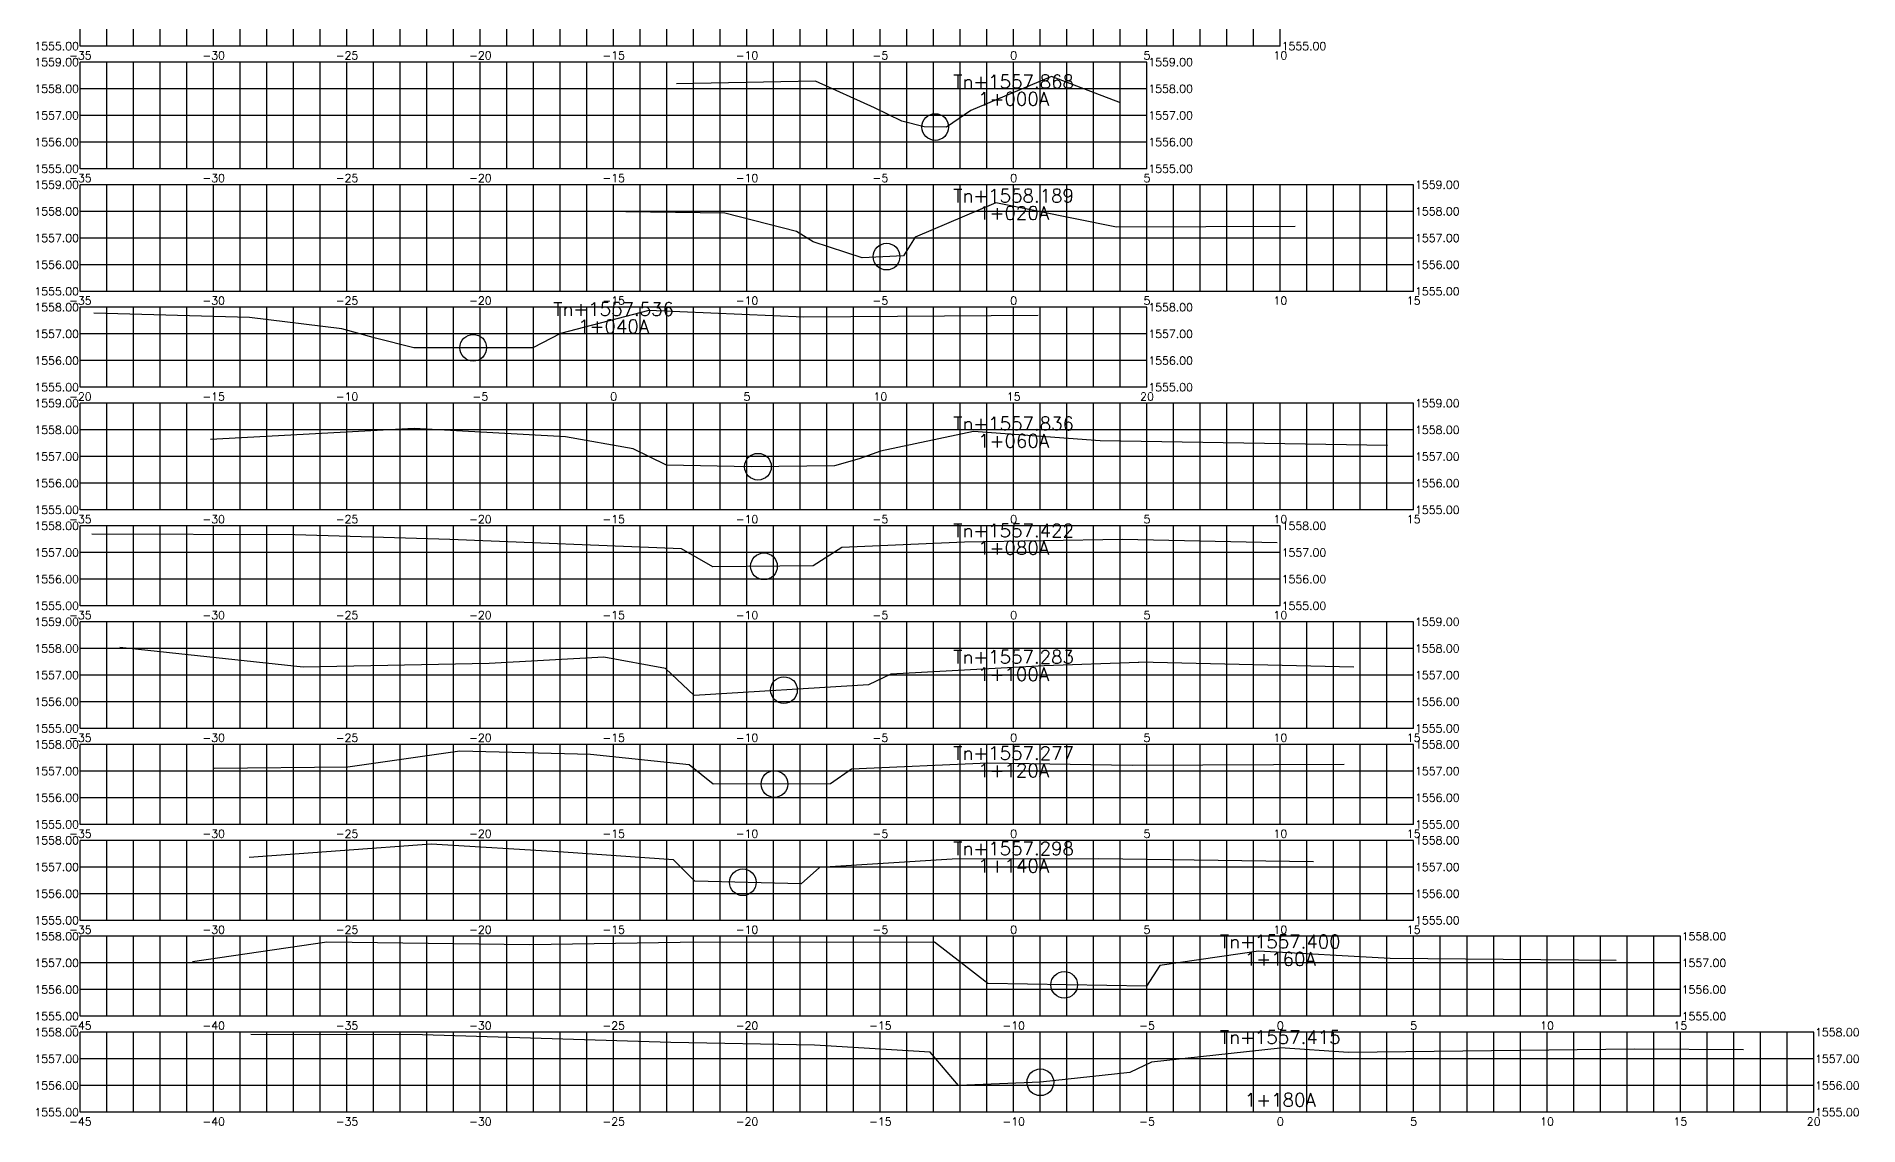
# Model space of a CAD drawing. Header units: millimetres. Extents: x 785301 to 786252, y 2209397 to 2211121.
# Drawn here: x 785750.7 to 785819.1, y 2211017.1 to 2211058 of the extents above; entities that cross this region are included whole.
import ezdxf
from ezdxf.enums import TextEntityAlignment as Align

# ---------------------------------------------------------------- set-up
doc = ezdxf.new("R2010")
doc.units = ezdxf.units.MM
doc.layers.add('RETICULA', color=2, linetype='Continuous')
doc.layers.add('TN', color=3, linetype='Continuous')
doc.styles.add('ROMANS', font='ROMANS.shx', dxfattribs={"width": 0.75})

# ---------------------------------------------------------------- blocks, each defined once
blk = doc.blocks.new('0-980A')
at = {"layer": 'RETICULA', "color": 2}
for p, q in [((10, 1559), (-35, 1559)), ((-35, 1555), (-35, 1559)), ((-34, 1555), (-34, 1559)), ((-33, 1555), (-33, 1559)), ((-32, 1555), (-32, 1559)), ((-31, 1555), (-31, 1559)), ((-30, 1555), (-30, 1559)), ((-30, 1555), (-30, 1559)), ((-29, 1555), (-29, 1559)), ((-28, 1555), (-28, 1559)), ((-27, 1555), (-27, 1559)), ((-26, 1555), (-26, 1559)), ((-25, 1555), (-25, 1559)), ((-25, 1555), (-25, 1559)), ((-24, 1555), (-24, 1559)), ((-23, 1555), (-23, 1559)), ((-22, 1555), (-22, 1559)), ((-21, 1555), (-21, 1559)), ((-20, 1555), (-20, 1559)), ((-20, 1555), (-20, 1559)), ((-19, 1555), (-19, 1559)), ((-18, 1555), (-18, 1559)), ((-17, 1555), (-17, 1559)), ((-16, 1555), (-16, 1559)), ((-15, 1555), (-15, 1559)), ((-15, 1555), (-15, 1559)), ((-14, 1555), (-14, 1559)), ((-13, 1555), (-13, 1559)), ((-12, 1555), (-12, 1559)), ((-11, 1555), (-11, 1559)), ((-10, 1555), (-10, 1559)), ((-10, 1555), (-10, 1559)), ((-9, 1555), (-9, 1559)), ((-8, 1555), (-8, 1559)), ((-7, 1555), (-7, 1559)), ((-6, 1555), (-6, 1559)), ((-5, 1555), (-5, 1559)), ((-5, 1555), (-5, 1559)), ((-4, 1555), (-4, 1559)), ((-3, 1555), (-3, 1559)), ((-2, 1555), (-2, 1559)), ((-1, 1555), (-1, 1559)), ((0, 1555), (0, 1559)), ((0, 1555), (0, 1559)), ((1, 1555), (1, 1559)), ((2, 1555), (2, 1559)), ((3, 1555), (3, 1559)), ((4, 1555), (4, 1559)), ((5, 1555), (5, 1559)), ((5, 1555), (5, 1559)), ((6, 1555), (6, 1559)), ((7, 1555), (7, 1559)), ((8, 1555), (8, 1559)), ((9, 1555), (9, 1559)), ((10, 1555), (10, 1559)), ((10, 1558), (-35, 1558)), ((10, 1557), (-35, 1557)), ((10, 1556), (-35, 1556)), ((10, 1555), (-35, 1555))]:
    blk.add_line(p, q, dxfattribs=at)
at = {"layer": 'TN', "color": 4}
blk.add_lwpolyline([(5.398, 1557.598), (0.605, 1558.462), (-0.707, 1558.442), (-2.732, 1557.17), (-3.361, 1556.769), (-4.789, 1556.696), (-5.755, 1556.85), (-5.941, 1558.165), (-6.509, 1558.218), (-12.509, 1558.238)], dxfattribs=at)
at = {"layer": 'TN'}
blk.add_circle((-4.789, 1556.696), 0.5, dxfattribs=at)
at = {"layer": 'RETICULA', "color": 6, "style": 'ROMANS'}
for s, p in [('1559.00', (-35.05, 1559)), ('1558.00', (-35.05, 1558)), ('1557.00', (-35.05, 1557)), ('1556.00', (-35.05, 1556)), ('1555.00', (-35.05, 1555))]:
    blk.add_text(s, height=0.3, dxfattribs=at).set_placement(p, align=Align.MIDDLE_RIGHT)
for s, p in [('1559.00', (10.05, 1559)), ('1558.00', (10.05, 1558)), ('1557.00', (10.05, 1557)), ('1556.00', (10.05, 1556)), ('1555.00', (10.05, 1555))]:
    blk.add_text(s, height=0.3, dxfattribs=at).set_placement(p, align=Align.MIDDLE_LEFT)
for s, p in [('-35', (-35, 1554.8)), ('-30', (-30, 1554.8)), ('-25', (-25, 1554.8)), ('-20', (-20, 1554.8)), ('-15', (-15, 1554.8)), ('-10', (-10, 1554.8)), ('-5', (-5, 1554.8)), ('0', (0, 1554.8)), ('5', (5, 1554.8)), ('10', (10, 1554.8))]:
    blk.add_text(s, height=0.3, dxfattribs=at).set_placement(p, align=Align.TOP_CENTER)
at = {"layer": 'TN', "color": 7, "style": 'ROMANS'}
blk.add_text('Tn+1558.453', height=0.5, dxfattribs=at).set_placement((0, 1558.453), align=Align.BOTTOM_CENTER)
blk.add_text('0+980A', height=0.5, dxfattribs=at).set_placement((0, 1558.453), align=Align.TOP_CENTER)
blk = doc.blocks.new('1-000A')
at = {"layer": 'RETICULA', "color": 2}
for p, q in [((5, 1559), (-35, 1559)), ((-35, 1555), (-35, 1559)), ((-34, 1555), (-34, 1559)), ((-33, 1555), (-33, 1559)), ((-32, 1555), (-32, 1559)), ((-31, 1555), (-31, 1559)), ((-30, 1555), (-30, 1559)), ((-30, 1555), (-30, 1559)), ((-29, 1555), (-29, 1559)), ((-28, 1555), (-28, 1559)), ((-27, 1555), (-27, 1559)), ((-26, 1555), (-26, 1559)), ((-25, 1555), (-25, 1559)), ((-25, 1555), (-25, 1559)), ((-24, 1555), (-24, 1559)), ((-23, 1555), (-23, 1559)), ((-22, 1555), (-22, 1559)), ((-21, 1555), (-21, 1559)), ((-20, 1555), (-20, 1559)), ((-20, 1555), (-20, 1559)), ((-19, 1555), (-19, 1559)), ((-18, 1555), (-18, 1559)), ((-17, 1555), (-17, 1559)), ((-16, 1555), (-16, 1559)), ((-15, 1555), (-15, 1559)), ((-15, 1555), (-15, 1559)), ((-14, 1555), (-14, 1559)), ((-13, 1555), (-13, 1559)), ((-12, 1555), (-12, 1559)), ((-11, 1555), (-11, 1559)), ((-10, 1555), (-10, 1559)), ((-10, 1555), (-10, 1559)), ((-9, 1555), (-9, 1559)), ((-8, 1555), (-8, 1559)), ((-7, 1555), (-7, 1559)), ((-6, 1555), (-6, 1559)), ((-5, 1555), (-5, 1559)), ((-5, 1555), (-5, 1559)), ((-4, 1555), (-4, 1559)), ((-3, 1555), (-3, 1559)), ((-2, 1555), (-2, 1559)), ((-1, 1555), (-1, 1559)), ((0, 1555), (0, 1559)), ((0, 1555), (0, 1559)), ((1, 1555), (1, 1559)), ((2, 1555), (2, 1559)), ((3, 1555), (3, 1559)), ((4, 1555), (4, 1559)), ((5, 1555), (5, 1559)), ((5, 1558), (-35, 1558)), ((5, 1557), (-35, 1557)), ((5, 1556), (-35, 1556)), ((5, 1555), (-35, 1555))]:
    blk.add_line(p, q, dxfattribs=at)
at = {"layer": 'TN', "color": 4}
blk.add_lwpolyline([(4.006, 1557.476), (1.416, 1558.465), (-1.609, 1557.189), (-2.519, 1556.564), (-3.36, 1556.567), (-4.19, 1556.781), (-5.223, 1557.286), (-7.425, 1558.285), (-12.647, 1558.187)], dxfattribs=at)
at = {"layer": 'TN'}
blk.add_circle((-2.94, 1556.565), 0.5, dxfattribs=at)
at = {"layer": 'RETICULA', "color": 6, "style": 'ROMANS'}
for s, p in [('1559.00', (-35.05, 1559)), ('1558.00', (-35.05, 1558)), ('1557.00', (-35.05, 1557)), ('1556.00', (-35.05, 1556)), ('1555.00', (-35.05, 1555))]:
    blk.add_text(s, height=0.3, dxfattribs=at).set_placement(p, align=Align.MIDDLE_RIGHT)
for s, p in [('1559.00', (5.05, 1559)), ('1558.00', (5.05, 1558)), ('1557.00', (5.05, 1557)), ('1556.00', (5.05, 1556)), ('1555.00', (5.05, 1555))]:
    blk.add_text(s, height=0.3, dxfattribs=at).set_placement(p, align=Align.MIDDLE_LEFT)
for s, p in [('-35', (-35, 1554.8)), ('-30', (-30, 1554.8)), ('-25', (-25, 1554.8)), ('-20', (-20, 1554.8)), ('-15', (-15, 1554.8)), ('-10', (-10, 1554.8)), ('-5', (-5, 1554.8)), ('0', (0, 1554.8)), ('5', (5, 1554.8))]:
    blk.add_text(s, height=0.3, dxfattribs=at).set_placement(p, align=Align.TOP_CENTER)
at = {"layer": 'TN', "color": 7, "style": 'ROMANS'}
blk.add_text('Tn+1557.868', height=0.5, dxfattribs=at).set_placement((0, 1557.868), align=Align.BOTTOM_CENTER)
blk.add_text('1+000A', height=0.5, dxfattribs=at).set_placement((0, 1557.868), align=Align.TOP_CENTER)
blk = doc.blocks.new('1-020A')
at = {"layer": 'RETICULA', "color": 2}
for p, q in [((15, 1559), (-35, 1559)), ((-35, 1555), (-35, 1559)), ((-34, 1555), (-34, 1559)), ((-33, 1555), (-33, 1559)), ((-32, 1555), (-32, 1559)), ((-31, 1555), (-31, 1559)), ((-30, 1555), (-30, 1559)), ((-30, 1555), (-30, 1559)), ((-29, 1555), (-29, 1559)), ((-28, 1555), (-28, 1559)), ((-27, 1555), (-27, 1559)), ((-26, 1555), (-26, 1559)), ((-25, 1555), (-25, 1559)), ((-25, 1555), (-25, 1559)), ((-24, 1555), (-24, 1559)), ((-23, 1555), (-23, 1559)), ((-22, 1555), (-22, 1559)), ((-21, 1555), (-21, 1559)), ((-20, 1555), (-20, 1559)), ((-20, 1555), (-20, 1559)), ((-19, 1555), (-19, 1559)), ((-18, 1555), (-18, 1559)), ((-17, 1555), (-17, 1559)), ((-16, 1555), (-16, 1559)), ((-15, 1555), (-15, 1559)), ((-15, 1555), (-15, 1559)), ((-14, 1555), (-14, 1559)), ((-13, 1555), (-13, 1559)), ((-12, 1555), (-12, 1559)), ((-11, 1555), (-11, 1559)), ((-10, 1555), (-10, 1559)), ((-10, 1555), (-10, 1559)), ((-9, 1555), (-9, 1559)), ((-8, 1555), (-8, 1559)), ((-7, 1555), (-7, 1559)), ((-6, 1555), (-6, 1559)), ((-5, 1555), (-5, 1559)), ((-5, 1555), (-5, 1559)), ((-4, 1555), (-4, 1559)), ((-3, 1555), (-3, 1559)), ((-2, 1555), (-2, 1559)), ((-1, 1555), (-1, 1559)), ((0, 1555), (0, 1559)), ((0, 1555), (0, 1559)), ((1, 1555), (1, 1559)), ((2, 1555), (2, 1559)), ((3, 1555), (3, 1559)), ((4, 1555), (4, 1559)), ((5, 1555), (5, 1559)), ((5, 1555), (5, 1559)), ((6, 1555), (6, 1559)), ((7, 1555), (7, 1559)), ((8, 1555), (8, 1559)), ((9, 1555), (9, 1559)), ((10, 1555), (10, 1559)), ((10, 1555), (10, 1559)), ((11, 1555), (11, 1559)), ((12, 1555), (12, 1559)), ((13, 1555), (13, 1559)), ((14, 1555), (14, 1559)), ((15, 1555), (15, 1559)), ((15, 1558), (-35, 1558)), ((15, 1557), (-35, 1557)), ((15, 1556), (-35, 1556)), ((15, 1555), (-35, 1555))]:
    blk.add_line(p, q, dxfattribs=at)
at = {"layer": 'TN', "color": 4}
blk.add_lwpolyline([(10.556, 1557.432), (3.859, 1557.408), (-0.666, 1558.324), (-3.688, 1557.029), (-4.131, 1556.329), (-5.68, 1556.262), (-7.516, 1556.862), (-8.145, 1557.245), (-10.826, 1557.928), (-14.543, 1557.989)], dxfattribs=at)
at = {"layer": 'TN'}
blk.add_circle((-4.765, 1556.302), 0.5, dxfattribs=at)
at = {"layer": 'RETICULA', "color": 6, "style": 'ROMANS'}
for s, p in [('1559.00', (-35.05, 1559)), ('1558.00', (-35.05, 1558)), ('1557.00', (-35.05, 1557)), ('1556.00', (-35.05, 1556)), ('1555.00', (-35.05, 1555))]:
    blk.add_text(s, height=0.3, dxfattribs=at).set_placement(p, align=Align.MIDDLE_RIGHT)
for s, p in [('1559.00', (15.05, 1559)), ('1558.00', (15.05, 1558)), ('1557.00', (15.05, 1557)), ('1556.00', (15.05, 1556)), ('1555.00', (15.05, 1555))]:
    blk.add_text(s, height=0.3, dxfattribs=at).set_placement(p, align=Align.MIDDLE_LEFT)
for s, p in [('-35', (-35, 1554.8)), ('-30', (-30, 1554.8)), ('-25', (-25, 1554.8)), ('-20', (-20, 1554.8)), ('-15', (-15, 1554.8)), ('-10', (-10, 1554.8)), ('-5', (-5, 1554.8)), ('0', (0, 1554.8)), ('5', (5, 1554.8)), ('10', (10, 1554.8)), ('15', (15, 1554.8))]:
    blk.add_text(s, height=0.3, dxfattribs=at).set_placement(p, align=Align.TOP_CENTER)
at = {"layer": 'TN', "color": 7, "style": 'ROMANS'}
blk.add_text('Tn+1558.189', height=0.5, dxfattribs=at).set_placement((0, 1558.189), align=Align.BOTTOM_CENTER)
blk.add_text('1+020A', height=0.5, dxfattribs=at).set_placement((0, 1558.189), align=Align.TOP_CENTER)
blk = doc.blocks.new('1-040A')
at = {"layer": 'RETICULA', "color": 2}
for p, q in [((20, 1558), (-20, 1558)), ((-20, 1555), (-20, 1558)), ((-19, 1555), (-19, 1558)), ((-18, 1555), (-18, 1558)), ((-17, 1555), (-17, 1558)), ((-16, 1555), (-16, 1558)), ((-15, 1555), (-15, 1558)), ((-15, 1555), (-15, 1558)), ((-14, 1555), (-14, 1558)), ((-13, 1555), (-13, 1558)), ((-12, 1555), (-12, 1558)), ((-11, 1555), (-11, 1558)), ((-10, 1555), (-10, 1558)), ((-10, 1555), (-10, 1558)), ((-9, 1555), (-9, 1558)), ((-8, 1555), (-8, 1558)), ((-7, 1555), (-7, 1558)), ((-6, 1555), (-6, 1558)), ((-5, 1555), (-5, 1558)), ((-5, 1555), (-5, 1558)), ((-4, 1555), (-4, 1558)), ((-3, 1555), (-3, 1558)), ((-2, 1555), (-2, 1558)), ((-1, 1555), (-1, 1558)), ((0, 1555), (0, 1558)), ((0, 1555), (0, 1558)), ((1, 1555), (1, 1558)), ((2, 1555), (2, 1558)), ((3, 1555), (3, 1558)), ((4, 1555), (4, 1558)), ((5, 1555), (5, 1558)), ((5, 1555), (5, 1558)), ((6, 1555), (6, 1558)), ((7, 1555), (7, 1558)), ((8, 1555), (8, 1558)), ((9, 1555), (9, 1558)), ((10, 1555), (10, 1558)), ((10, 1555), (10, 1558)), ((11, 1555), (11, 1558)), ((12, 1555), (12, 1558)), ((13, 1555), (13, 1558)), ((14, 1555), (14, 1558)), ((15, 1555), (15, 1558)), ((15, 1555), (15, 1558)), ((16, 1555), (16, 1558)), ((17, 1555), (17, 1558)), ((18, 1555), (18, 1558)), ((19, 1555), (19, 1558)), ((20, 1555), (20, 1558)), ((20, 1557), (-20, 1557)), ((20, 1556), (-20, 1556)), ((20, 1555), (-20, 1555))]:
    blk.add_line(p, q, dxfattribs=at)
at = {"layer": 'TN', "color": 4}
blk.add_lwpolyline([(15.915, 1557.691), (7.136, 1557.63), (1.315, 1557.882), (-1.989, 1557.013), (-3.033, 1556.485), (-7.496, 1556.483), (-8.925, 1556.844), (-10.195, 1557.193), (-13.661, 1557.62), (-19.494, 1557.778)], dxfattribs=at)
at = {"layer": 'TN'}
blk.add_circle((-5.264, 1556.484), 0.5, dxfattribs=at)
at = {"layer": 'RETICULA', "color": 6, "style": 'ROMANS'}
for s, p in [('1558.00', (-20.05, 1558)), ('1557.00', (-20.05, 1557)), ('1556.00', (-20.05, 1556)), ('1555.00', (-20.05, 1555))]:
    blk.add_text(s, height=0.3, dxfattribs=at).set_placement(p, align=Align.MIDDLE_RIGHT)
for s, p in [('1558.00', (20.05, 1558)), ('1557.00', (20.05, 1557)), ('1556.00', (20.05, 1556)), ('1555.00', (20.05, 1555))]:
    blk.add_text(s, height=0.3, dxfattribs=at).set_placement(p, align=Align.MIDDLE_LEFT)
for s, p in [('-20', (-20, 1554.8)), ('-15', (-15, 1554.8)), ('-10', (-10, 1554.8)), ('-5', (-5, 1554.8)), ('0', (0, 1554.8)), ('5', (5, 1554.8)), ('10', (10, 1554.8)), ('15', (15, 1554.8)), ('20', (20, 1554.8))]:
    blk.add_text(s, height=0.3, dxfattribs=at).set_placement(p, align=Align.TOP_CENTER)
at = {"layer": 'TN', "color": 7, "style": 'ROMANS'}
blk.add_text('Tn+1557.536', height=0.5, dxfattribs=at).set_placement((0, 1557.536), align=Align.BOTTOM_CENTER)
blk.add_text('1+040A', height=0.5, dxfattribs=at).set_placement((0, 1557.536), align=Align.TOP_CENTER)
blk = doc.blocks.new('1-060A')
at = {"layer": 'RETICULA', "color": 2}
for p, q in [((15, 1559), (-35, 1559)), ((-35, 1555), (-35, 1559)), ((-34, 1555), (-34, 1559)), ((-33, 1555), (-33, 1559)), ((-32, 1555), (-32, 1559)), ((-31, 1555), (-31, 1559)), ((-30, 1555), (-30, 1559)), ((-30, 1555), (-30, 1559)), ((-29, 1555), (-29, 1559)), ((-28, 1555), (-28, 1559)), ((-27, 1555), (-27, 1559)), ((-26, 1555), (-26, 1559)), ((-25, 1555), (-25, 1559)), ((-25, 1555), (-25, 1559)), ((-24, 1555), (-24, 1559)), ((-23, 1555), (-23, 1559)), ((-22, 1555), (-22, 1559)), ((-21, 1555), (-21, 1559)), ((-20, 1555), (-20, 1559)), ((-20, 1555), (-20, 1559)), ((-19, 1555), (-19, 1559)), ((-18, 1555), (-18, 1559)), ((-17, 1555), (-17, 1559)), ((-16, 1555), (-16, 1559)), ((-15, 1555), (-15, 1559)), ((-15, 1555), (-15, 1559)), ((-14, 1555), (-14, 1559)), ((-13, 1555), (-13, 1559)), ((-12, 1555), (-12, 1559)), ((-11, 1555), (-11, 1559)), ((-10, 1555), (-10, 1559)), ((-10, 1555), (-10, 1559)), ((-9, 1555), (-9, 1559)), ((-8, 1555), (-8, 1559)), ((-7, 1555), (-7, 1559)), ((-6, 1555), (-6, 1559)), ((-5, 1555), (-5, 1559)), ((-5, 1555), (-5, 1559)), ((-4, 1555), (-4, 1559)), ((-3, 1555), (-3, 1559)), ((-2, 1555), (-2, 1559)), ((-1, 1555), (-1, 1559)), ((0, 1555), (0, 1559)), ((0, 1555), (0, 1559)), ((1, 1555), (1, 1559)), ((2, 1555), (2, 1559)), ((3, 1555), (3, 1559)), ((4, 1555), (4, 1559)), ((5, 1555), (5, 1559)), ((5, 1555), (5, 1559)), ((6, 1555), (6, 1559)), ((7, 1555), (7, 1559)), ((8, 1555), (8, 1559)), ((9, 1555), (9, 1559)), ((10, 1555), (10, 1559)), ((10, 1555), (10, 1559)), ((11, 1555), (11, 1559)), ((12, 1555), (12, 1559)), ((13, 1555), (13, 1559)), ((14, 1555), (14, 1559)), ((15, 1555), (15, 1559)), ((15, 1558), (-35, 1558)), ((15, 1557), (-35, 1557)), ((15, 1556), (-35, 1556)), ((15, 1555), (-35, 1555))]:
    blk.add_line(p, q, dxfattribs=at)
at = {"layer": 'TN', "color": 4}
blk.add_lwpolyline([(14.02, 1557.415), (3.238, 1557.597), (-1.502, 1557.947), (-4.988, 1557.2), (-5.796, 1556.914), (-6.712, 1556.659), (-9.845, 1556.618), (-13.014, 1556.682), (-14.27, 1557.29), (-16.806, 1557.735), (-22.479, 1558.05), (-30.12, 1557.644)], dxfattribs=at)
at = {"layer": 'TN'}
blk.add_circle((-9.587, 1556.621), 0.5, dxfattribs=at)
at = {"layer": 'RETICULA', "color": 6, "style": 'ROMANS'}
for s, p in [('1559.00', (-35.05, 1559)), ('1558.00', (-35.05, 1558)), ('1557.00', (-35.05, 1557)), ('1556.00', (-35.05, 1556)), ('1555.00', (-35.05, 1555))]:
    blk.add_text(s, height=0.3, dxfattribs=at).set_placement(p, align=Align.MIDDLE_RIGHT)
for s, p in [('1559.00', (15.05, 1559)), ('1558.00', (15.05, 1558)), ('1557.00', (15.05, 1557)), ('1556.00', (15.05, 1556)), ('1555.00', (15.05, 1555))]:
    blk.add_text(s, height=0.3, dxfattribs=at).set_placement(p, align=Align.MIDDLE_LEFT)
for s, p in [('-35', (-35, 1554.8)), ('-30', (-30, 1554.8)), ('-25', (-25, 1554.8)), ('-20', (-20, 1554.8)), ('-15', (-15, 1554.8)), ('-10', (-10, 1554.8)), ('-5', (-5, 1554.8)), ('0', (0, 1554.8)), ('5', (5, 1554.8)), ('10', (10, 1554.8)), ('15', (15, 1554.8))]:
    blk.add_text(s, height=0.3, dxfattribs=at).set_placement(p, align=Align.TOP_CENTER)
at = {"layer": 'TN', "color": 7, "style": 'ROMANS'}
blk.add_text('Tn+1557.836', height=0.5, dxfattribs=at).set_placement((0, 1557.836), align=Align.BOTTOM_CENTER)
blk.add_text('1+060A', height=0.5, dxfattribs=at).set_placement((0, 1557.836), align=Align.TOP_CENTER)
blk = doc.blocks.new('1-080A')
at = {"layer": 'RETICULA', "color": 2}
for p, q in [((10, 1558), (-35, 1558)), ((-35, 1555), (-35, 1558)), ((-34, 1555), (-34, 1558)), ((-33, 1555), (-33, 1558)), ((-32, 1555), (-32, 1558)), ((-31, 1555), (-31, 1558)), ((-30, 1555), (-30, 1558)), ((-30, 1555), (-30, 1558)), ((-29, 1555), (-29, 1558)), ((-28, 1555), (-28, 1558)), ((-27, 1555), (-27, 1558)), ((-26, 1555), (-26, 1558)), ((-25, 1555), (-25, 1558)), ((-25, 1555), (-25, 1558)), ((-24, 1555), (-24, 1558)), ((-23, 1555), (-23, 1558)), ((-22, 1555), (-22, 1558)), ((-21, 1555), (-21, 1558)), ((-20, 1555), (-20, 1558)), ((-20, 1555), (-20, 1558)), ((-19, 1555), (-19, 1558)), ((-18, 1555), (-18, 1558)), ((-17, 1555), (-17, 1558)), ((-16, 1555), (-16, 1558)), ((-15, 1555), (-15, 1558)), ((-15, 1555), (-15, 1558)), ((-14, 1555), (-14, 1558)), ((-13, 1555), (-13, 1558)), ((-12, 1555), (-12, 1558)), ((-11, 1555), (-11, 1558)), ((-10, 1555), (-10, 1558)), ((-10, 1555), (-10, 1558)), ((-9, 1555), (-9, 1558)), ((-8, 1555), (-8, 1558)), ((-7, 1555), (-7, 1558)), ((-6, 1555), (-6, 1558)), ((-5, 1555), (-5, 1558)), ((-5, 1555), (-5, 1558)), ((-4, 1555), (-4, 1558)), ((-3, 1555), (-3, 1558)), ((-2, 1555), (-2, 1558)), ((-1, 1555), (-1, 1558)), ((0, 1555), (0, 1558)), ((0, 1555), (0, 1558)), ((1, 1555), (1, 1558)), ((2, 1555), (2, 1558)), ((3, 1555), (3, 1558)), ((4, 1555), (4, 1558)), ((5, 1555), (5, 1558)), ((5, 1555), (5, 1558)), ((6, 1555), (6, 1558)), ((7, 1555), (7, 1558)), ((8, 1555), (8, 1558)), ((9, 1555), (9, 1558)), ((10, 1555), (10, 1558)), ((10, 1557), (-35, 1557)), ((10, 1556), (-35, 1556)), ((10, 1555), (-35, 1555))]:
    blk.add_line(p, q, dxfattribs=at)
at = {"layer": 'TN', "color": 4}
blk.add_lwpolyline([(9.88, 1557.368), (4.076, 1557.489), (-1.837, 1557.392), (-6.449, 1557.184), (-7.515, 1556.497), (-11.275, 1556.469), (-12.461, 1557.145), (-21.14, 1557.484), (-26.953, 1557.661), (-34.564, 1557.683)], dxfattribs=at)
at = {"layer": 'TN'}
blk.add_circle((-9.362, 1556.483), 0.5, dxfattribs=at)
at = {"layer": 'RETICULA', "color": 6, "style": 'ROMANS'}
for s, p in [('1558.00', (-35.05, 1558)), ('1557.00', (-35.05, 1557)), ('1556.00', (-35.05, 1556)), ('1555.00', (-35.05, 1555))]:
    blk.add_text(s, height=0.3, dxfattribs=at).set_placement(p, align=Align.MIDDLE_RIGHT)
for s, p in [('1558.00', (10.05, 1558)), ('1557.00', (10.05, 1557)), ('1556.00', (10.05, 1556)), ('1555.00', (10.05, 1555))]:
    blk.add_text(s, height=0.3, dxfattribs=at).set_placement(p, align=Align.MIDDLE_LEFT)
for s, p in [('-35', (-35, 1554.8)), ('-30', (-30, 1554.8)), ('-25', (-25, 1554.8)), ('-20', (-20, 1554.8)), ('-15', (-15, 1554.8)), ('-10', (-10, 1554.8)), ('-5', (-5, 1554.8)), ('0', (0, 1554.8)), ('5', (5, 1554.8)), ('10', (10, 1554.8))]:
    blk.add_text(s, height=0.3, dxfattribs=at).set_placement(p, align=Align.TOP_CENTER)
at = {"layer": 'TN', "color": 7, "style": 'ROMANS'}
blk.add_text('Tn+1557.422', height=0.5, dxfattribs=at).set_placement((0, 1557.422), align=Align.BOTTOM_CENTER)
blk.add_text('1+080A', height=0.5, dxfattribs=at).set_placement((0, 1557.422), align=Align.TOP_CENTER)
blk = doc.blocks.new('1-100A')
at = {"layer": 'RETICULA', "color": 2}
for p, q in [((15, 1559), (-35, 1559)), ((-35, 1555), (-35, 1559)), ((-34, 1555), (-34, 1559)), ((-33, 1555), (-33, 1559)), ((-32, 1555), (-32, 1559)), ((-31, 1555), (-31, 1559)), ((-30, 1555), (-30, 1559)), ((-30, 1555), (-30, 1559)), ((-29, 1555), (-29, 1559)), ((-28, 1555), (-28, 1559)), ((-27, 1555), (-27, 1559)), ((-26, 1555), (-26, 1559)), ((-25, 1555), (-25, 1559)), ((-25, 1555), (-25, 1559)), ((-24, 1555), (-24, 1559)), ((-23, 1555), (-23, 1559)), ((-22, 1555), (-22, 1559)), ((-21, 1555), (-21, 1559)), ((-20, 1555), (-20, 1559)), ((-20, 1555), (-20, 1559)), ((-19, 1555), (-19, 1559)), ((-18, 1555), (-18, 1559)), ((-17, 1555), (-17, 1559)), ((-16, 1555), (-16, 1559)), ((-15, 1555), (-15, 1559)), ((-15, 1555), (-15, 1559)), ((-14, 1555), (-14, 1559)), ((-13, 1555), (-13, 1559)), ((-12, 1555), (-12, 1559)), ((-11, 1555), (-11, 1559)), ((-10, 1555), (-10, 1559)), ((-10, 1555), (-10, 1559)), ((-9, 1555), (-9, 1559)), ((-8, 1555), (-8, 1559)), ((-7, 1555), (-7, 1559)), ((-6, 1555), (-6, 1559)), ((-5, 1555), (-5, 1559)), ((-5, 1555), (-5, 1559)), ((-4, 1555), (-4, 1559)), ((-3, 1555), (-3, 1559)), ((-2, 1555), (-2, 1559)), ((-1, 1555), (-1, 1559)), ((0, 1555), (0, 1559)), ((0, 1555), (0, 1559)), ((1, 1555), (1, 1559)), ((2, 1555), (2, 1559)), ((3, 1555), (3, 1559)), ((4, 1555), (4, 1559)), ((5, 1555), (5, 1559)), ((5, 1555), (5, 1559)), ((6, 1555), (6, 1559)), ((7, 1555), (7, 1559)), ((8, 1555), (8, 1559)), ((9, 1555), (9, 1559)), ((10, 1555), (10, 1559)), ((10, 1555), (10, 1559)), ((11, 1555), (11, 1559)), ((12, 1555), (12, 1559)), ((13, 1555), (13, 1559)), ((14, 1555), (14, 1559)), ((15, 1555), (15, 1559)), ((15, 1558), (-35, 1558)), ((15, 1557), (-35, 1557)), ((15, 1556), (-35, 1556)), ((15, 1555), (-35, 1555))]:
    blk.add_line(p, q, dxfattribs=at)
at = {"layer": 'TN', "color": 4}
blk.add_lwpolyline([(12.758, 1557.299), (4.688, 1557.481), (4.687, 1557.471), (1.145, 1557.343), (-4.609, 1557.041), (-5.44, 1556.631), (-11.982, 1556.235), (-13.059, 1557.254), (-15.362, 1557.671), (-19.666, 1557.434), (-26.644, 1557.293), (-33.517, 1558.041)], dxfattribs=at)
at = {"layer": 'TN'}
blk.add_circle((-8.613, 1556.439), 0.5, dxfattribs=at)
at = {"layer": 'RETICULA', "color": 6, "style": 'ROMANS'}
for s, p in [('1559.00', (-35.05, 1559)), ('1558.00', (-35.05, 1558)), ('1557.00', (-35.05, 1557)), ('1556.00', (-35.05, 1556)), ('1555.00', (-35.05, 1555))]:
    blk.add_text(s, height=0.3, dxfattribs=at).set_placement(p, align=Align.MIDDLE_RIGHT)
for s, p in [('1559.00', (15.05, 1559)), ('1558.00', (15.05, 1558)), ('1557.00', (15.05, 1557)), ('1556.00', (15.05, 1556)), ('1555.00', (15.05, 1555))]:
    blk.add_text(s, height=0.3, dxfattribs=at).set_placement(p, align=Align.MIDDLE_LEFT)
for s, p in [('-35', (-35, 1554.8)), ('-30', (-30, 1554.8)), ('-25', (-25, 1554.8)), ('-20', (-20, 1554.8)), ('-15', (-15, 1554.8)), ('-10', (-10, 1554.8)), ('-5', (-5, 1554.8)), ('0', (0, 1554.8)), ('5', (5, 1554.8)), ('10', (10, 1554.8)), ('15', (15, 1554.8))]:
    blk.add_text(s, height=0.3, dxfattribs=at).set_placement(p, align=Align.TOP_CENTER)
at = {"layer": 'TN', "color": 7, "style": 'ROMANS'}
blk.add_text('Tn+1557.283', height=0.5, dxfattribs=at).set_placement((0, 1557.283), align=Align.BOTTOM_CENTER)
blk.add_text('1+100A', height=0.5, dxfattribs=at).set_placement((0, 1557.283), align=Align.TOP_CENTER)
blk = doc.blocks.new('1-120A')
at = {"layer": 'RETICULA', "color": 2}
for p, q in [((15, 1558), (-35, 1558)), ((-35, 1555), (-35, 1558)), ((-34, 1555), (-34, 1558)), ((-33, 1555), (-33, 1558)), ((-32, 1555), (-32, 1558)), ((-31, 1555), (-31, 1558)), ((-30, 1555), (-30, 1558)), ((-30, 1555), (-30, 1558)), ((-29, 1555), (-29, 1558)), ((-28, 1555), (-28, 1558)), ((-27, 1555), (-27, 1558)), ((-26, 1555), (-26, 1558)), ((-25, 1555), (-25, 1558)), ((-25, 1555), (-25, 1558)), ((-24, 1555), (-24, 1558)), ((-23, 1555), (-23, 1558)), ((-22, 1555), (-22, 1558)), ((-21, 1555), (-21, 1558)), ((-20, 1555), (-20, 1558)), ((-20, 1555), (-20, 1558)), ((-19, 1555), (-19, 1558)), ((-18, 1555), (-18, 1558)), ((-17, 1555), (-17, 1558)), ((-16, 1555), (-16, 1558)), ((-15, 1555), (-15, 1558)), ((-15, 1555), (-15, 1558)), ((-14, 1555), (-14, 1558)), ((-13, 1555), (-13, 1558)), ((-12, 1555), (-12, 1558)), ((-11, 1555), (-11, 1558)), ((-10, 1555), (-10, 1558)), ((-10, 1555), (-10, 1558)), ((-9, 1555), (-9, 1558)), ((-8, 1555), (-8, 1558)), ((-7, 1555), (-7, 1558)), ((-6, 1555), (-6, 1558)), ((-5, 1555), (-5, 1558)), ((-5, 1555), (-5, 1558)), ((-4, 1555), (-4, 1558)), ((-3, 1555), (-3, 1558)), ((-2, 1555), (-2, 1558)), ((-1, 1555), (-1, 1558)), ((0, 1555), (0, 1558)), ((0, 1555), (0, 1558)), ((1, 1555), (1, 1558)), ((2, 1555), (2, 1558)), ((3, 1555), (3, 1558)), ((4, 1555), (4, 1558)), ((5, 1555), (5, 1558)), ((5, 1555), (5, 1558)), ((6, 1555), (6, 1558)), ((7, 1555), (7, 1558)), ((8, 1555), (8, 1558)), ((9, 1555), (9, 1558)), ((10, 1555), (10, 1558)), ((10, 1555), (10, 1558)), ((11, 1555), (11, 1558)), ((12, 1555), (12, 1558)), ((13, 1555), (13, 1558)), ((14, 1555), (14, 1558)), ((15, 1555), (15, 1558)), ((15, 1557), (-35, 1557)), ((15, 1556), (-35, 1556)), ((15, 1555), (-35, 1555))]:
    blk.add_line(p, q, dxfattribs=at)
at = {"layer": 'TN', "color": 4}
blk.add_lwpolyline([(12.4, 1557.241), (4.447, 1557.211), (-0.964, 1557.291), (-6.079, 1557.067), (-6.87, 1556.521), (-11.265, 1556.508), (-12.165, 1557.231), (-15.87, 1557.618), (-20.766, 1557.743), (-24.967, 1557.153), (-29.977, 1557.093)], dxfattribs=at)
at = {"layer": 'TN'}
blk.add_circle((-8.971, 1556.515), 0.5, dxfattribs=at)
at = {"layer": 'RETICULA', "color": 6, "style": 'ROMANS'}
for s, p in [('1558.00', (-35.05, 1558)), ('1557.00', (-35.05, 1557)), ('1556.00', (-35.05, 1556)), ('1555.00', (-35.05, 1555))]:
    blk.add_text(s, height=0.3, dxfattribs=at).set_placement(p, align=Align.MIDDLE_RIGHT)
for s, p in [('1558.00', (15.05, 1558)), ('1557.00', (15.05, 1557)), ('1556.00', (15.05, 1556)), ('1555.00', (15.05, 1555))]:
    blk.add_text(s, height=0.3, dxfattribs=at).set_placement(p, align=Align.MIDDLE_LEFT)
for s, p in [('-35', (-35, 1554.8)), ('-30', (-30, 1554.8)), ('-25', (-25, 1554.8)), ('-20', (-20, 1554.8)), ('-15', (-15, 1554.8)), ('-10', (-10, 1554.8)), ('-5', (-5, 1554.8)), ('0', (0, 1554.8)), ('5', (5, 1554.8)), ('10', (10, 1554.8)), ('15', (15, 1554.8))]:
    blk.add_text(s, height=0.3, dxfattribs=at).set_placement(p, align=Align.TOP_CENTER)
at = {"layer": 'TN', "color": 7, "style": 'ROMANS'}
blk.add_text('Tn+1557.277', height=0.5, dxfattribs=at).set_placement((0, 1557.277), align=Align.BOTTOM_CENTER)
blk.add_text('1+120A', height=0.5, dxfattribs=at).set_placement((0, 1557.277), align=Align.TOP_CENTER)
blk = doc.blocks.new('1-140A')
at = {"layer": 'RETICULA', "color": 2}
for p, q in [((15, 1558), (-35, 1558)), ((-35, 1555), (-35, 1558)), ((-34, 1555), (-34, 1558)), ((-33, 1555), (-33, 1558)), ((-32, 1555), (-32, 1558)), ((-31, 1555), (-31, 1558)), ((-30, 1555), (-30, 1558)), ((-30, 1555), (-30, 1558)), ((-29, 1555), (-29, 1558)), ((-28, 1555), (-28, 1558)), ((-27, 1555), (-27, 1558)), ((-26, 1555), (-26, 1558)), ((-25, 1555), (-25, 1558)), ((-25, 1555), (-25, 1558)), ((-24, 1555), (-24, 1558)), ((-23, 1555), (-23, 1558)), ((-22, 1555), (-22, 1558)), ((-21, 1555), (-21, 1558)), ((-20, 1555), (-20, 1558)), ((-20, 1555), (-20, 1558)), ((-19, 1555), (-19, 1558)), ((-18, 1555), (-18, 1558)), ((-17, 1555), (-17, 1558)), ((-16, 1555), (-16, 1558)), ((-15, 1555), (-15, 1558)), ((-15, 1555), (-15, 1558)), ((-14, 1555), (-14, 1558)), ((-13, 1555), (-13, 1558)), ((-12, 1555), (-12, 1558)), ((-11, 1555), (-11, 1558)), ((-10, 1555), (-10, 1558)), ((-10, 1555), (-10, 1558)), ((-9, 1555), (-9, 1558)), ((-8, 1555), (-8, 1558)), ((-7, 1555), (-7, 1558)), ((-6, 1555), (-6, 1558)), ((-5, 1555), (-5, 1558)), ((-5, 1555), (-5, 1558)), ((-4, 1555), (-4, 1558)), ((-3, 1555), (-3, 1558)), ((-2, 1555), (-2, 1558)), ((-1, 1555), (-1, 1558)), ((0, 1555), (0, 1558)), ((0, 1555), (0, 1558)), ((1, 1555), (1, 1558)), ((2, 1555), (2, 1558)), ((3, 1555), (3, 1558)), ((4, 1555), (4, 1558)), ((5, 1555), (5, 1558)), ((5, 1555), (5, 1558)), ((6, 1555), (6, 1558)), ((7, 1555), (7, 1558)), ((8, 1555), (8, 1558)), ((9, 1555), (9, 1558)), ((10, 1555), (10, 1558)), ((10, 1555), (10, 1558)), ((11, 1555), (11, 1558)), ((12, 1555), (12, 1558)), ((13, 1555), (13, 1558)), ((14, 1555), (14, 1558)), ((15, 1555), (15, 1558)), ((15, 1557), (-35, 1557)), ((15, 1556), (-35, 1556)), ((15, 1555), (-35, 1555))]:
    blk.add_line(p, q, dxfattribs=at)
at = {"layer": 'TN', "color": 4}
blk.add_lwpolyline([(11.245, 1557.195), (3.192, 1557.311), (-2.302, 1557.289), (-7.285, 1556.988), (-7.962, 1556.373), (-11.958, 1556.474), (-12.758, 1557.275), (-16.886, 1557.556), (-21.845, 1557.853), (-28.662, 1557.362)], dxfattribs=at)
at = {"layer": 'TN'}
blk.add_circle((-10.156, 1556.428), 0.5, dxfattribs=at)
at = {"layer": 'RETICULA', "color": 6, "style": 'ROMANS'}
for s, p in [('1558.00', (-35.05, 1558)), ('1557.00', (-35.05, 1557)), ('1556.00', (-35.05, 1556)), ('1555.00', (-35.05, 1555))]:
    blk.add_text(s, height=0.3, dxfattribs=at).set_placement(p, align=Align.MIDDLE_RIGHT)
for s, p in [('1558.00', (15.05, 1558)), ('1557.00', (15.05, 1557)), ('1556.00', (15.05, 1556)), ('1555.00', (15.05, 1555))]:
    blk.add_text(s, height=0.3, dxfattribs=at).set_placement(p, align=Align.MIDDLE_LEFT)
for s, p in [('-35', (-35, 1554.8)), ('-30', (-30, 1554.8)), ('-25', (-25, 1554.8)), ('-20', (-20, 1554.8)), ('-15', (-15, 1554.8)), ('-10', (-10, 1554.8)), ('-5', (-5, 1554.8)), ('0', (0, 1554.8)), ('5', (5, 1554.8)), ('10', (10, 1554.8)), ('15', (15, 1554.8))]:
    blk.add_text(s, height=0.3, dxfattribs=at).set_placement(p, align=Align.TOP_CENTER)
at = {"layer": 'TN', "color": 7, "style": 'ROMANS'}
blk.add_text('Tn+1557.298', height=0.5, dxfattribs=at).set_placement((0, 1557.298), align=Align.BOTTOM_CENTER)
blk.add_text('1+140A', height=0.5, dxfattribs=at).set_placement((0, 1557.298), align=Align.TOP_CENTER)
blk = doc.blocks.new('1-160A')
at = {"layer": 'RETICULA', "color": 2}
for p, q in [((15, 1558), (-45, 1558)), ((-45, 1555), (-45, 1558)), ((-44, 1555), (-44, 1558)), ((-43, 1555), (-43, 1558)), ((-42, 1555), (-42, 1558)), ((-41, 1555), (-41, 1558)), ((-40, 1555), (-40, 1558)), ((-40, 1555), (-40, 1558)), ((-39, 1555), (-39, 1558)), ((-38, 1555), (-38, 1558)), ((-37, 1555), (-37, 1558)), ((-36, 1555), (-36, 1558)), ((-35, 1555), (-35, 1558)), ((-35, 1555), (-35, 1558)), ((-34, 1555), (-34, 1558)), ((-33, 1555), (-33, 1558)), ((-32, 1555), (-32, 1558)), ((-31, 1555), (-31, 1558)), ((-30, 1555), (-30, 1558)), ((-30, 1555), (-30, 1558)), ((-29, 1555), (-29, 1558)), ((-28, 1555), (-28, 1558)), ((-27, 1555), (-27, 1558)), ((-26, 1555), (-26, 1558)), ((-25, 1555), (-25, 1558)), ((-25, 1555), (-25, 1558)), ((-24, 1555), (-24, 1558)), ((-23, 1555), (-23, 1558)), ((-22, 1555), (-22, 1558)), ((-21, 1555), (-21, 1558)), ((-20, 1555), (-20, 1558)), ((-20, 1555), (-20, 1558)), ((-19, 1555), (-19, 1558)), ((-18, 1555), (-18, 1558)), ((-17, 1555), (-17, 1558)), ((-16, 1555), (-16, 1558)), ((-15, 1555), (-15, 1558)), ((-15, 1555), (-15, 1558)), ((-14, 1555), (-14, 1558)), ((-13, 1555), (-13, 1558)), ((-12, 1555), (-12, 1558)), ((-11, 1555), (-11, 1558)), ((-10, 1555), (-10, 1558)), ((-10, 1555), (-10, 1558)), ((-9, 1555), (-9, 1558)), ((-8, 1555), (-8, 1558)), ((-7, 1555), (-7, 1558)), ((-6, 1555), (-6, 1558)), ((-5, 1555), (-5, 1558)), ((-5, 1555), (-5, 1558)), ((-4, 1555), (-4, 1558)), ((-3, 1555), (-3, 1558)), ((-2, 1555), (-2, 1558)), ((-1, 1555), (-1, 1558)), ((0, 1555), (0, 1558)), ((0, 1555), (0, 1558)), ((1, 1555), (1, 1558)), ((2, 1555), (2, 1558)), ((3, 1555), (3, 1558)), ((4, 1555), (4, 1558)), ((5, 1555), (5, 1558)), ((5, 1555), (5, 1558)), ((6, 1555), (6, 1558)), ((7, 1555), (7, 1558)), ((8, 1555), (8, 1558)), ((9, 1555), (9, 1558)), ((10, 1555), (10, 1558)), ((10, 1555), (10, 1558)), ((11, 1555), (11, 1558)), ((12, 1555), (12, 1558)), ((13, 1555), (13, 1558)), ((14, 1555), (14, 1558)), ((15, 1555), (15, 1558)), ((15, 1557), (-45, 1557)), ((15, 1556), (-45, 1556)), ((15, 1555), (-45, 1555))]:
    blk.add_line(p, q, dxfattribs=at)
at = {"layer": 'TN', "color": 4}
blk.add_lwpolyline([(12.595, 1557.088), (4.119, 1557.166), (-0.817, 1557.446), (-4.518, 1556.906), (-5.022, 1556.132), (-10.972, 1556.225), (-12.966, 1557.778), (-22.503, 1557.773), (-28.161, 1557.682), (-35.76, 1557.778), (-40.791, 1557.037)], dxfattribs=at)
at = {"layer": 'TN'}
blk.add_circle((-8.104, 1556.18), 0.5, dxfattribs=at)
at = {"layer": 'RETICULA', "color": 6, "style": 'ROMANS'}
for s, p in [('1558.00', (-45.05, 1558)), ('1557.00', (-45.05, 1557)), ('1556.00', (-45.05, 1556)), ('1555.00', (-45.05, 1555))]:
    blk.add_text(s, height=0.3, dxfattribs=at).set_placement(p, align=Align.MIDDLE_RIGHT)
for s, p in [('1558.00', (15.05, 1558)), ('1557.00', (15.05, 1557)), ('1556.00', (15.05, 1556)), ('1555.00', (15.05, 1555))]:
    blk.add_text(s, height=0.3, dxfattribs=at).set_placement(p, align=Align.MIDDLE_LEFT)
for s, p in [('-45', (-45, 1554.8)), ('-40', (-40, 1554.8)), ('-35', (-35, 1554.8)), ('-30', (-30, 1554.8)), ('-25', (-25, 1554.8)), ('-20', (-20, 1554.8)), ('-15', (-15, 1554.8)), ('-10', (-10, 1554.8)), ('-5', (-5, 1554.8)), ('0', (0, 1554.8)), ('5', (5, 1554.8)), ('10', (10, 1554.8)), ('15', (15, 1554.8))]:
    blk.add_text(s, height=0.3, dxfattribs=at).set_placement(p, align=Align.TOP_CENTER)
at = {"layer": 'TN', "color": 7, "style": 'ROMANS'}
blk.add_text('Tn+1557.400', height=0.5, dxfattribs=at).set_placement((0, 1557.4), align=Align.BOTTOM_CENTER)
blk.add_text('1+160A', height=0.5, dxfattribs=at).set_placement((0, 1557.4), align=Align.TOP_CENTER)
blk = doc.blocks.new('1-180A')
at = {"layer": 'RETICULA', "color": 2}
for p, q in [((20, 1558), (-45, 1558)), ((-45, 1555), (-45, 1558)), ((-44, 1555), (-44, 1558)), ((-43, 1555), (-43, 1558)), ((-42, 1555), (-42, 1558)), ((-41, 1555), (-41, 1558)), ((-40, 1555), (-40, 1558)), ((-40, 1555), (-40, 1558)), ((-39, 1555), (-39, 1558)), ((-38, 1555), (-38, 1558)), ((-37, 1555), (-37, 1558)), ((-36, 1555), (-36, 1558)), ((-35, 1555), (-35, 1558)), ((-35, 1555), (-35, 1558)), ((-34, 1555), (-34, 1558)), ((-33, 1555), (-33, 1558)), ((-32, 1555), (-32, 1558)), ((-31, 1555), (-31, 1558)), ((-30, 1555), (-30, 1558)), ((-30, 1555), (-30, 1558)), ((-29, 1555), (-29, 1558)), ((-28, 1555), (-28, 1558)), ((-27, 1555), (-27, 1558)), ((-26, 1555), (-26, 1558)), ((-25, 1555), (-25, 1558)), ((-25, 1555), (-25, 1558)), ((-24, 1555), (-24, 1558)), ((-23, 1555), (-23, 1558)), ((-22, 1555), (-22, 1558)), ((-21, 1555), (-21, 1558)), ((-20, 1555), (-20, 1558)), ((-20, 1555), (-20, 1558)), ((-19, 1555), (-19, 1558)), ((-18, 1555), (-18, 1558)), ((-17, 1555), (-17, 1558)), ((-16, 1555), (-16, 1558)), ((-15, 1555), (-15, 1558)), ((-15, 1555), (-15, 1558)), ((-14, 1555), (-14, 1558)), ((-13, 1555), (-13, 1558)), ((-12, 1555), (-12, 1558)), ((-11, 1555), (-11, 1558)), ((-10, 1555), (-10, 1558)), ((-10, 1555), (-10, 1558)), ((-9, 1555), (-9, 1558)), ((-8, 1555), (-8, 1558)), ((-7, 1555), (-7, 1558)), ((-6, 1555), (-6, 1558)), ((-5, 1555), (-5, 1558)), ((-5, 1555), (-5, 1558)), ((-4, 1555), (-4, 1558)), ((-3, 1555), (-3, 1558)), ((-2, 1555), (-2, 1558)), ((-1, 1555), (-1, 1558)), ((0, 1555), (0, 1558)), ((0, 1555), (0, 1558)), ((1, 1555), (1, 1558)), ((2, 1555), (2, 1558)), ((3, 1555), (3, 1558)), ((4, 1555), (4, 1558)), ((5, 1555), (5, 1558)), ((5, 1555), (5, 1558)), ((6, 1555), (6, 1558)), ((7, 1555), (7, 1558)), ((8, 1555), (8, 1558)), ((9, 1555), (9, 1558)), ((10, 1555), (10, 1558)), ((10, 1555), (10, 1558)), ((11, 1555), (11, 1558)), ((12, 1555), (12, 1558)), ((13, 1555), (13, 1558)), ((14, 1555), (14, 1558)), ((15, 1555), (15, 1558)), ((15, 1555), (15, 1558)), ((16, 1555), (16, 1558)), ((17, 1555), (17, 1558)), ((18, 1555), (18, 1558)), ((19, 1555), (19, 1558)), ((20, 1555), (20, 1558)), ((20, 1557), (-45, 1557)), ((20, 1556), (-45, 1556)), ((20, 1555), (-45, 1555))]:
    blk.add_line(p, q, dxfattribs=at)
at = {"layer": 'TN', "color": 4}
blk.add_lwpolyline([(17.371, 1557.342), (13.286, 1557.364), (2.562, 1557.239), (0, 1557.415), (0, 1557.407), (-4.827, 1556.875), (-5.64, 1556.488), (-8.998, 1556.123), (-12.066, 1556.006), (-13.13, 1557.251), (-17.469, 1557.522), (-22.852, 1557.612), (-32.166, 1557.902), (-38.604, 1557.918)], dxfattribs=at)
at = {"layer": 'TN'}
blk.add_circle((-8.998, 1556.123), 0.5, dxfattribs=at)
at = {"layer": 'RETICULA', "color": 6, "style": 'ROMANS'}
for s, p in [('1558.00', (-45.05, 1558)), ('1557.00', (-45.05, 1557)), ('1556.00', (-45.05, 1556)), ('1555.00', (-45.05, 1555))]:
    blk.add_text(s, height=0.3, dxfattribs=at).set_placement(p, align=Align.MIDDLE_RIGHT)
for s, p in [('1558.00', (20.05, 1558)), ('1557.00', (20.05, 1557)), ('1556.00', (20.05, 1556)), ('1555.00', (20.05, 1555))]:
    blk.add_text(s, height=0.3, dxfattribs=at).set_placement(p, align=Align.MIDDLE_LEFT)
for s, p in [('-45', (-45, 1554.8)), ('-40', (-40, 1554.8)), ('-35', (-35, 1554.8)), ('-30', (-30, 1554.8)), ('-25', (-25, 1554.8)), ('-20', (-20, 1554.8)), ('-15', (-15, 1554.8)), ('-10', (-10, 1554.8)), ('-5', (-5, 1554.8)), ('0', (0, 1554.8)), ('5', (5, 1554.8)), ('10', (10, 1554.8)), ('15', (15, 1554.8)), ('20', (20, 1554.8))]:
    blk.add_text(s, height=0.3, dxfattribs=at).set_placement(p, align=Align.TOP_CENTER)
at = {"layer": 'TN', "color": 7, "style": 'ROMANS'}
blk.add_text('Tn+1557.415', height=0.5, dxfattribs=at).set_placement((0, 1557.415), align=Align.BOTTOM_CENTER)
blk.add_text('1+180A', height=0.5, dxfattribs=at).set_placement((0, 1555.717), align=Align.TOP_CENTER)

msp = doc.modelspace()

# ---------------------------------------------------------------- block references
at = {"layer": 'RETICULA', "color": 4}
for name, p in [('0-980A', (785787.377, 2209502.645)), ('1-000A', (785787.377, 2209498.045)), ('1-020A', (785787.377, 2209493.445)), ('1-040A', (785772.377, 2209489.845)), ('1-060A', (785787.377, 2209485.245)), ('1-080A', (785787.377, 2209481.645)), ('1-100A', (785787.377, 2209477.045)), ('1-120A', (785787.377, 2209473.445)), ('1-140A', (785787.377, 2209469.845)), ('1-160A', (785797.377, 2209466.245)), ('1-180A', (785797.377, 2209462.645))]:
    msp.add_blockref(name, p, dxfattribs=at)

doc.saveas('drawing.dxf')
